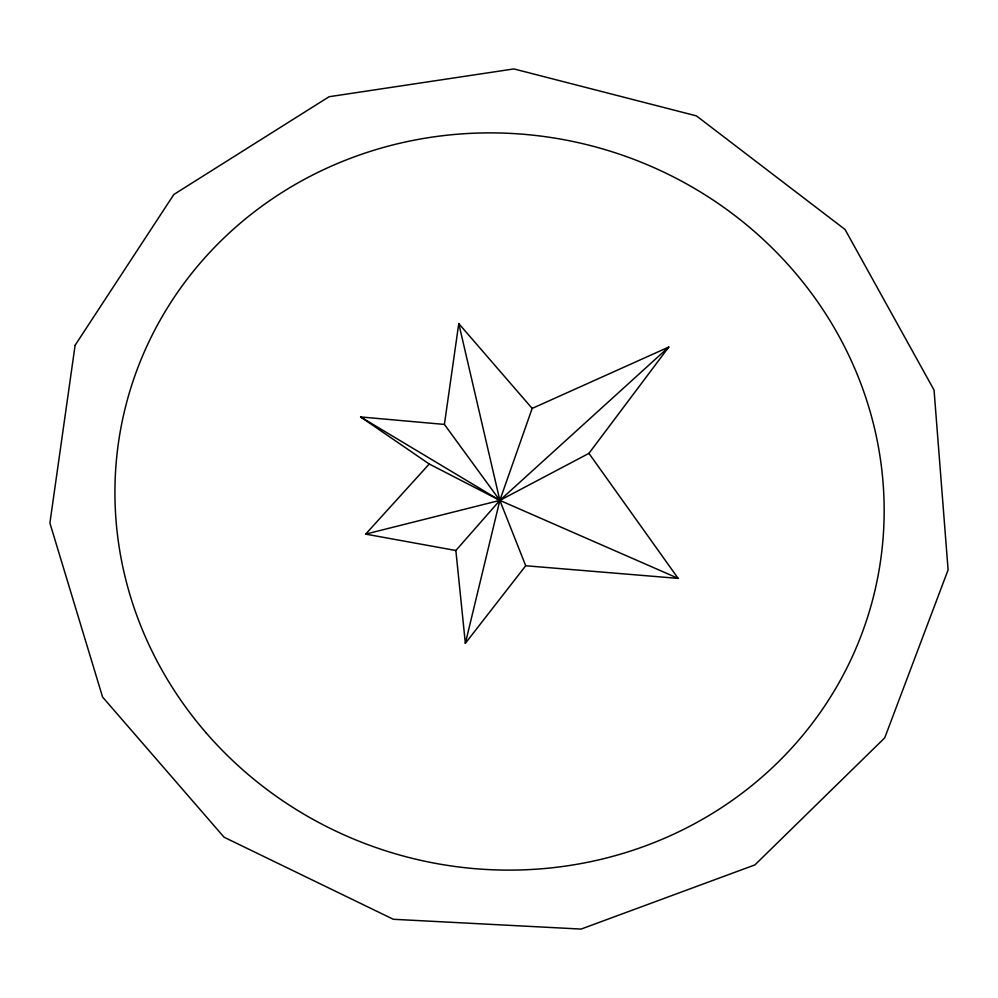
<?xml version="1.0" encoding="UTF-8"?>
<svg xmlns="http://www.w3.org/2000/svg" width="998" height="998" viewBox="0 0 998 998"><rect width="100%" height="100%" fill="white"/><g stroke="black" fill="none" stroke-linecap="round" stroke-linejoin="round"><path stroke-width="1.5" d="M525.709 565.754L499.848 500.385L444.409 424.424L458.768 323.589L532.171 408.419L499.848 500.385L465.355 643.323L525.709 565.754L678.166 578.391L588.932 453.366L668.785 347.042L532.171 408.419M465.355 643.323L455.861 550.509L499.848 500.385L668.785 347.042M455.861 550.509L365.667 534.117L429.24 464.008L499.848 500.385L678.166 578.391M588.932 453.366L499.848 500.385L365.667 534.117M429.24 464.008L360.602 416.952L444.409 424.424M360.602 416.952L499.848 500.385L458.768 323.589M75.112 345.271L49.9 523.052L102.582 697.053L224.063 837.21L393.324 919.283L581.098 929.076L754.912 864.892L884.739 737.846L948.1 569.883L934.053 390.068L845.032 229.478L696.417 115.88L513.908 68.924L329.078 96.731L173.852 194.473L75.112 345.271M206.162 732.894A385.827 367.351 15 0 0 861.623 634.304A385.827 367.351 15 0 0 430.862 137.3A385.827 367.351 15 0 0 206.162 732.894"/></g></svg>
